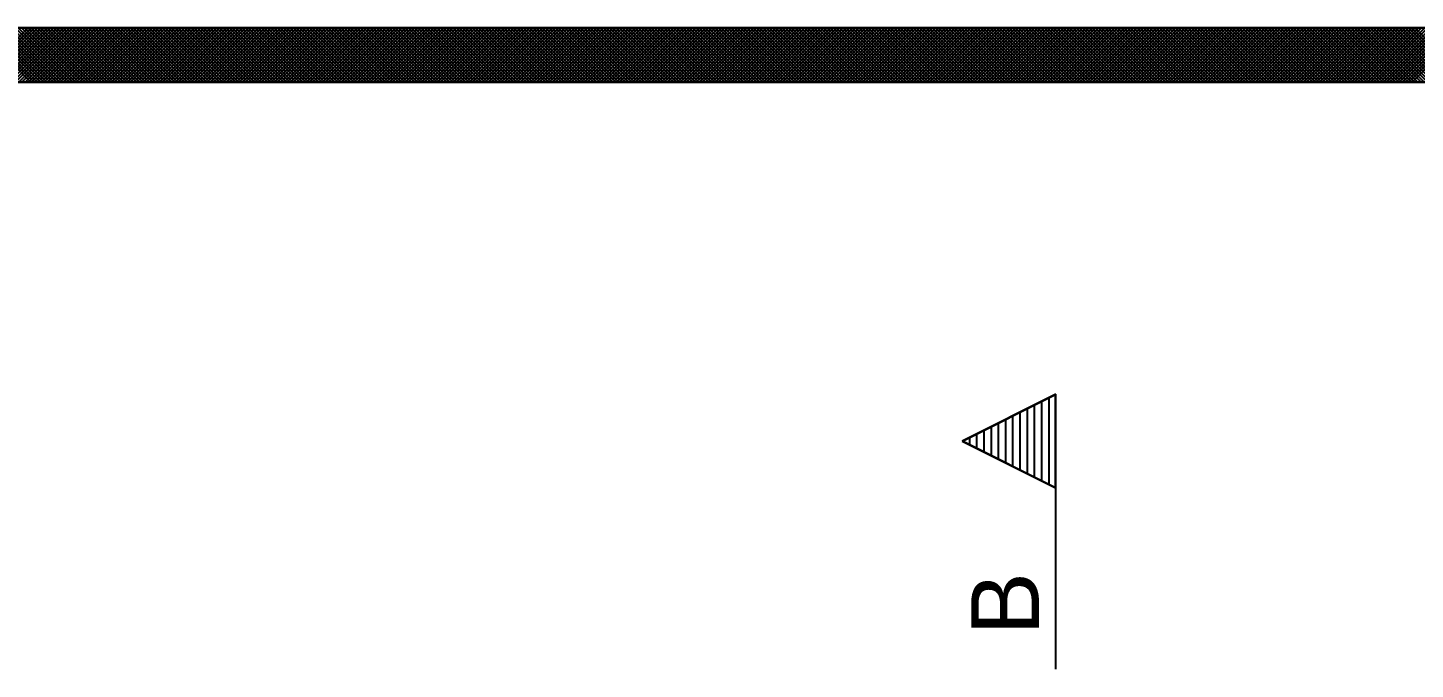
# Model space of a CAD drawing. Extents: x 0 to 119, y 0 to 84.
# Drawn here: x 21.74 to 27.88, y 75.69 to 78.53 of the extents above; entities that cross this region are included whole.
import ezdxf

# ---------------------------------------------------------------- set-up
doc = ezdxf.new("R2010")
doc.units = 0
doc.header["$MEASUREMENT"] = 0
for name, color, linetype in [('1', 3, 'CONTINUOUS'), ('24', 7, 'CONTINUOUS'), ('29', 9, 'CONTINUOUS'), ('3', 7, 'CONTINUOUS'), ('6', 178, 'CONTINUOUS')]:
    doc.layers.add(name, color=color, linetype=linetype)
doc.styles.add('TQS_ARIAL', font='arial.ttf')

msp = doc.modelspace()

# ---------------------------------------------------------------- linework, layer by layer
at = {"layer": '1', "color": 3, "linetype": 'Continuous'}
msp.add_lwpolyline([(26.283479, 76.908059), (25.874289, 76.703465), (26.283479, 76.498869), (26.283479, 76.908059)], dxfattribs=at)
at = {"layer": '24', "color": 7, "linetype": 'Continuous'}
for p, q in [((26.285218, 76.910881), (25.870386, 76.703465)), ((26.28348, 76.90806), (25.874288, 76.703465)), ((26.221398, 76.877018), (26.221398, 76.52991)), ((26.253308, 76.892974), (26.253308, 76.513955)), ((26.283479, 76.90806), (26.283479, 75.694926)), ((26.285218, 75.694926), (26.285218, 76.910881)), ((26.093757, 76.813196), (26.093757, 76.593732)), ((26.125667, 76.829151), (26.125667, 76.577777)), ((26.157578, 76.845107), (26.157578, 76.561821)), ((26.189488, 76.861062), (26.189488, 76.545866)), ((25.998027, 76.765333), (25.998027, 76.641597)), ((26.029937, 76.781287), (26.029937, 76.625642)), ((26.062036, 76.797337), (26.061849, 76.609686)), ((25.870386, 76.703465), (26.28348, 76.496918)), ((25.874289, 76.703465), (26.283479, 76.498869)), ((25.902296, 76.717468), (25.902296, 76.689461)), ((25.934206, 76.733423), (25.934206, 76.673507)), ((25.966117, 76.749378), (25.966117, 76.657552))]:
    msp.add_line(p, q, dxfattribs=at)
at = {"layer": '29', "color": 9, "linetype": 'Continuous'}
for p, q in [((21.497457, 78.292273), (21.737457, 78.532273)), ((21.509194, 78.532273), (21.749194, 78.292273)), ((21.511599, 78.292273), (21.751599, 78.532273)), ((21.523336, 78.532273), (21.763336, 78.292273)), ((21.525741, 78.292273), (21.765741, 78.532273)), ((21.537478, 78.532273), (21.777478, 78.292273)), ((21.539883, 78.292273), (21.779883, 78.532273)), ((21.551621, 78.532273), (21.791621, 78.292273)), ((21.554025, 78.292273), (21.794025, 78.532273)), ((21.565763, 78.532273), (21.805763, 78.292273)), ((21.568167, 78.292273), (21.808167, 78.532273)), ((21.579905, 78.532273), (21.819905, 78.292273)), ((21.582309, 78.292273), (21.822309, 78.532273)), ((21.594047, 78.532273), (21.834047, 78.292273)), ((21.596452, 78.292273), (21.836452, 78.532273)), ((21.608189, 78.532273), (21.848189, 78.292273)), ((21.610594, 78.292273), (21.850594, 78.532273)), ((21.622331, 78.532273), (21.862331, 78.292273)), ((21.624736, 78.292273), (21.864736, 78.532273)), ((21.636473, 78.532273), (21.876473, 78.292273)), ((21.638878, 78.292273), (21.878878, 78.532273)), ((21.650615, 78.532273), (21.890615, 78.292273)), ((21.65302, 78.292273), (21.89302, 78.532273)), ((21.664758, 78.532273), (21.904758, 78.292273)), ((21.667162, 78.292273), (21.907162, 78.532273)), ((21.6789, 78.532273), (21.9189, 78.292273)), ((21.681304, 78.292273), (21.921304, 78.532273)), ((21.693042, 78.532273), (21.933042, 78.292273)), ((21.695447, 78.292273), (21.935447, 78.532273)), ((21.707184, 78.532273), (21.947184, 78.292273)), ((21.709589, 78.292273), (21.949589, 78.532273)), ((21.721326, 78.532273), (21.961326, 78.292273)), ((21.723731, 78.292273), (21.963731, 78.532273)), ((21.735468, 78.532273), (21.975468, 78.292273)), ((21.737873, 78.292273), (21.977873, 78.532273)), ((21.74961, 78.532273), (21.98961, 78.292273)), ((21.752015, 78.292273), (21.992015, 78.532273)), ((21.763753, 78.532273), (22.003753, 78.292273)), ((21.766157, 78.292273), (22.006157, 78.532273)), ((21.777895, 78.532273), (22.017895, 78.292273)), ((21.780299, 78.292273), (22.020299, 78.532273)), ((21.792037, 78.532273), (22.032037, 78.292273)), ((21.794441, 78.292273), (22.034441, 78.532273)), ((21.806179, 78.532273), (22.046179, 78.292273)), ((21.808584, 78.292273), (22.048584, 78.532273)), ((21.820321, 78.532273), (22.060321, 78.292273)), ((21.822726, 78.292273), (22.062726, 78.532273)), ((21.834463, 78.532273), (22.074463, 78.292273)), ((21.836868, 78.292273), (22.076868, 78.532273)), ((21.848605, 78.532273), (22.088605, 78.292273)), ((21.85101, 78.292273), (22.09101, 78.532273)), ((21.862747, 78.532273), (22.102747, 78.292273)), ((21.865152, 78.292273), (22.105152, 78.532273)), ((21.87689, 78.532273), (22.11689, 78.292273)), ((21.879294, 78.292273), (22.119294, 78.532273)), ((21.891032, 78.532273), (22.131032, 78.292273)), ((21.893436, 78.292273), (22.133436, 78.532273)), ((21.905174, 78.532273), (22.145174, 78.292273)), ((21.907579, 78.292273), (22.147579, 78.532273)), ((21.919316, 78.532273), (22.159316, 78.292273)), ((21.921721, 78.292273), (22.161721, 78.532273)), ((21.933458, 78.532273), (22.173458, 78.292273)), ((21.935863, 78.292273), (22.175863, 78.532273)), ((21.9476, 78.532273), (22.1876, 78.292273)), ((21.950005, 78.292273), (22.190005, 78.532273)), ((21.961742, 78.532273), (22.201742, 78.292273)), ((21.964147, 78.292273), (22.204147, 78.532273)), ((21.975885, 78.532273), (22.215885, 78.292273)), ((21.978289, 78.292273), (22.218289, 78.532273)), ((21.990027, 78.532273), (22.230027, 78.292273)), ((21.992431, 78.292273), (22.232431, 78.532273)), ((22.004169, 78.532273), (22.244169, 78.292273)), ((22.006574, 78.292273), (22.246574, 78.532273)), ((22.018311, 78.532273), (22.258311, 78.292273)), ((22.020716, 78.292273), (22.260716, 78.532273)), ((22.032453, 78.532273), (22.272453, 78.292273)), ((22.034858, 78.292273), (22.274858, 78.532273)), ((22.046595, 78.532273), (22.286595, 78.292273)), ((22.049, 78.292273), (22.289, 78.532273)), ((22.060737, 78.532273), (22.300737, 78.292273)), ((22.063142, 78.292273), (22.303142, 78.532273)), ((22.07488, 78.532273), (22.31488, 78.292273)), ((22.077284, 78.292273), (22.317284, 78.532273)), ((22.089022, 78.532273), (22.329022, 78.292273)), ((22.091426, 78.292273), (22.331426, 78.532273)), ((22.103164, 78.532273), (22.343164, 78.292273)), ((22.105568, 78.292273), (22.345568, 78.532273)), ((22.117306, 78.532273), (22.357306, 78.292273)), ((22.119711, 78.292273), (22.359711, 78.532273)), ((22.131448, 78.532273), (22.371448, 78.292273)), ((22.133853, 78.292273), (22.373853, 78.532273)), ((22.14559, 78.532273), (22.38559, 78.292273)), ((22.147995, 78.292273), (22.387995, 78.532273)), ((22.159732, 78.532273), (22.399732, 78.292273)), ((22.162137, 78.292273), (22.402137, 78.532273)), ((22.173874, 78.532273), (22.413874, 78.292273)), ((22.176279, 78.292273), (22.416279, 78.532273)), ((22.188017, 78.532273), (22.428017, 78.292273)), ((22.190421, 78.292273), (22.430421, 78.532273)), ((22.202159, 78.532273), (22.442159, 78.292273)), ((22.204563, 78.292273), (22.444563, 78.532273)), ((22.216301, 78.532273), (22.456301, 78.292273)), ((22.218706, 78.292273), (22.458706, 78.532273)), ((22.230443, 78.532273), (22.470443, 78.292273)), ((22.232848, 78.292273), (22.472848, 78.532273)), ((22.244585, 78.532273), (22.484585, 78.292273)), ((22.24699, 78.292273), (22.48699, 78.532273)), ((22.258727, 78.532273), (22.498727, 78.292273)), ((22.261132, 78.292273), (22.501132, 78.532273)), ((22.272869, 78.532273), (22.512869, 78.292273)), ((22.275274, 78.292273), (22.515274, 78.532273)), ((22.287012, 78.532273), (22.527012, 78.292273)), ((22.289416, 78.292273), (22.529416, 78.532273)), ((22.301154, 78.532273), (22.541154, 78.292273)), ((22.303558, 78.292273), (22.543558, 78.532273)), ((22.315296, 78.532273), (22.555296, 78.292273)), ((22.317701, 78.292273), (22.557701, 78.532273)), ((22.329438, 78.532273), (22.569438, 78.292273)), ((22.331843, 78.292273), (22.571843, 78.532273)), ((22.34358, 78.532273), (22.58358, 78.292273)), ((22.345985, 78.292273), (22.585985, 78.532273)), ((22.357722, 78.532273), (22.597722, 78.292273)), ((22.360127, 78.292273), (22.600127, 78.532273)), ((22.371864, 78.532273), (22.611864, 78.292273)), ((22.374269, 78.292273), (22.614269, 78.532273)), ((22.386007, 78.532273), (22.626007, 78.292273)), ((22.388411, 78.292273), (22.628411, 78.532273)), ((22.400149, 78.532273), (22.640149, 78.292273)), ((22.402553, 78.292273), (22.642553, 78.532273)), ((22.414291, 78.532273), (22.654291, 78.292273)), ((22.416695, 78.292273), (22.656695, 78.532273)), ((22.428433, 78.532273), (22.668433, 78.292273)), ((22.430838, 78.292273), (22.670838, 78.532273)), ((22.442575, 78.532273), (22.682575, 78.292273)), ((22.44498, 78.292273), (22.68498, 78.532273)), ((22.456717, 78.532273), (22.696717, 78.292273)), ((22.459122, 78.292273), (22.699122, 78.532273)), ((22.470859, 78.532273), (22.710859, 78.292273)), ((22.473264, 78.292273), (22.713264, 78.532273)), ((22.485001, 78.532273), (22.725001, 78.292273)), ((22.487406, 78.292273), (22.727406, 78.532273)), ((22.499144, 78.532273), (22.739144, 78.292273)), ((22.501548, 78.292273), (22.741548, 78.532273)), ((22.513286, 78.532273), (22.753286, 78.292273)), ((22.51569, 78.292273), (22.75569, 78.532273)), ((22.527428, 78.532273), (22.767428, 78.292273)), ((22.529833, 78.292273), (22.769833, 78.532273)), ((22.54157, 78.532273), (22.78157, 78.292273)), ((22.543975, 78.292273), (22.783975, 78.532273)), ((22.555712, 78.532273), (22.795712, 78.292273)), ((22.558117, 78.292273), (22.798117, 78.532273)), ((22.569854, 78.532273), (22.809854, 78.292273)), ((22.572259, 78.292273), (22.812259, 78.532273)), ((22.583996, 78.532273), (22.823996, 78.292273)), ((22.586401, 78.292273), (22.826401, 78.532273)), ((22.598139, 78.532273), (22.838139, 78.292273)), ((22.600543, 78.292273), (22.840543, 78.532273)), ((22.612281, 78.532273), (22.852281, 78.292273)), ((22.614685, 78.292273), (22.854685, 78.532273)), ((22.626423, 78.532273), (22.866423, 78.292273)), ((22.628827, 78.292273), (22.868827, 78.532273)), ((22.640565, 78.532273), (22.880565, 78.292273)), ((22.64297, 78.292273), (22.88297, 78.532273)), ((22.654707, 78.532273), (22.894707, 78.292273)), ((22.657112, 78.292273), (22.897112, 78.532273)), ((22.668849, 78.532273), (22.908849, 78.292273)), ((22.671254, 78.292273), (22.911254, 78.532273)), ((22.682991, 78.532273), (22.922991, 78.292273)), ((22.685396, 78.292273), (22.925396, 78.532273)), ((22.697133, 78.532273), (22.937133, 78.292273)), ((22.699538, 78.292273), (22.939538, 78.532273)), ((22.711276, 78.532273), (22.951276, 78.292273)), ((22.71368, 78.292273), (22.95368, 78.532273)), ((22.725418, 78.532273), (22.965418, 78.292273)), ((22.727822, 78.292273), (22.967822, 78.532273)), ((22.73956, 78.532273), (22.97956, 78.292273)), ((22.741965, 78.292273), (22.981965, 78.532273)), ((22.753702, 78.532273), (22.993702, 78.292273)), ((22.756107, 78.292273), (22.996107, 78.532273)), ((22.767844, 78.532273), (23.007844, 78.292273)), ((22.770249, 78.292273), (23.010249, 78.532273)), ((22.781986, 78.532273), (23.021986, 78.292273)), ((22.784391, 78.292273), (23.024391, 78.532273)), ((22.796128, 78.532273), (23.036128, 78.292273)), ((22.798533, 78.292273), (23.038533, 78.532273)), ((22.810271, 78.532273), (23.050271, 78.292273)), ((22.812675, 78.292273), (23.052675, 78.532273)), ((22.824413, 78.532273), (23.064413, 78.292273)), ((22.826817, 78.292273), (23.066817, 78.532273)), ((22.838555, 78.532273), (23.078555, 78.292273)), ((22.84096, 78.292273), (23.08096, 78.532273)), ((22.852697, 78.532273), (23.092697, 78.292273)), ((22.855102, 78.292273), (23.095102, 78.532273)), ((22.866839, 78.532273), (23.106839, 78.292273)), ((22.869244, 78.292273), (23.109244, 78.532273)), ((22.880981, 78.532273), (23.120981, 78.292273)), ((22.883386, 78.292273), (23.123386, 78.532273)), ((22.895123, 78.532273), (23.135123, 78.292273)), ((22.897528, 78.292273), (23.137528, 78.532273)), ((22.909266, 78.532273), (23.149266, 78.292273)), ((22.91167, 78.292273), (23.15167, 78.532273)), ((22.923408, 78.532273), (23.163408, 78.292273)), ((22.925812, 78.292273), (23.165812, 78.532273)), ((22.93755, 78.532273), (23.17755, 78.292273)), ((22.939954, 78.292273), (23.179954, 78.532273)), ((22.951692, 78.532273), (23.191692, 78.292273)), ((22.954097, 78.292273), (23.194097, 78.532273)), ((22.965834, 78.532273), (23.205834, 78.292273)), ((22.968239, 78.292273), (23.208239, 78.532273)), ((22.979976, 78.532273), (23.219976, 78.292273)), ((22.982381, 78.292273), (23.222381, 78.532273)), ((22.994118, 78.532273), (23.234118, 78.292273)), ((22.996523, 78.292273), (23.236523, 78.532273)), ((23.00826, 78.532273), (23.24826, 78.292273)), ((23.010665, 78.292273), (23.250665, 78.532273)), ((23.022403, 78.532273), (23.262403, 78.292273)), ((23.024807, 78.292273), (23.264807, 78.532273)), ((23.036545, 78.532273), (23.276545, 78.292273)), ((23.038949, 78.292273), (23.278949, 78.532273)), ((23.050687, 78.532273), (23.290687, 78.292273)), ((23.053092, 78.292273), (23.293092, 78.532273)), ((23.064829, 78.532273), (23.304829, 78.292273)), ((23.067234, 78.292273), (23.307234, 78.532273)), ((23.078971, 78.532273), (23.318971, 78.292273)), ((23.081376, 78.292273), (23.321376, 78.532273)), ((23.093113, 78.532273), (23.333113, 78.292273)), ((23.095518, 78.292273), (23.335518, 78.532273)), ((23.107255, 78.532273), (23.347255, 78.292273)), ((23.10966, 78.292273), (23.34966, 78.532273)), ((23.121398, 78.532273), (23.361398, 78.292273)), ((23.123802, 78.292273), (23.363802, 78.532273)), ((23.13554, 78.532273), (23.37554, 78.292273)), ((23.137944, 78.292273), (23.377944, 78.532273)), ((23.149682, 78.532273), (23.389682, 78.292273)), ((23.152087, 78.292273), (23.392087, 78.532273)), ((23.163824, 78.532273), (23.403824, 78.292273)), ((23.166229, 78.292273), (23.406229, 78.532273)), ((23.177966, 78.532273), (23.417966, 78.292273)), ((23.180371, 78.292273), (23.420371, 78.532273)), ((23.192108, 78.532273), (23.432108, 78.292273)), ((23.194513, 78.292273), (23.434513, 78.532273)), ((23.20625, 78.532273), (23.44625, 78.292273)), ((23.208655, 78.292273), (23.448655, 78.532273)), ((23.220393, 78.532273), (23.460393, 78.292273)), ((23.222797, 78.292273), (23.462797, 78.532273)), ((23.234535, 78.532273), (23.474535, 78.292273)), ((23.236939, 78.292273), (23.476939, 78.532273)), ((23.248677, 78.532273), (23.488677, 78.292273)), ((23.251081, 78.292273), (23.491081, 78.532273)), ((23.262819, 78.532273), (23.502819, 78.292273)), ((23.265224, 78.292273), (23.505224, 78.532273)), ((23.276961, 78.532273), (23.516961, 78.292273)), ((23.279366, 78.292273), (23.519366, 78.532273)), ((23.291103, 78.532273), (23.531103, 78.292273)), ((23.293508, 78.292273), (23.533508, 78.532273)), ((23.305245, 78.532273), (23.545245, 78.292273)), ((23.30765, 78.292273), (23.54765, 78.532273)), ((23.319387, 78.532273), (23.559387, 78.292273)), ((23.321792, 78.292273), (23.561792, 78.532273)), ((23.33353, 78.532273), (23.57353, 78.292273)), ((23.335934, 78.292273), (23.575934, 78.532273)), ((23.347672, 78.532273), (23.587672, 78.292273)), ((23.350076, 78.292273), (23.590076, 78.532273)), ((23.361814, 78.532273), (23.601814, 78.292273)), ((23.364219, 78.292273), (23.604219, 78.532273)), ((23.375956, 78.532273), (23.615956, 78.292273)), ((23.378361, 78.292273), (23.618361, 78.532273)), ((23.390098, 78.532273), (23.630098, 78.292273)), ((23.392503, 78.292273), (23.632503, 78.532273)), ((23.40424, 78.532273), (23.64424, 78.292273)), ((23.406645, 78.292273), (23.646645, 78.532273)), ((23.418382, 78.532273), (23.658382, 78.292273)), ((23.420787, 78.292273), (23.660787, 78.532273)), ((23.432525, 78.532273), (23.672525, 78.292273)), ((23.434929, 78.292273), (23.674929, 78.532273)), ((23.446667, 78.532273), (23.686667, 78.292273)), ((23.449071, 78.292273), (23.689071, 78.532273)), ((23.460809, 78.532273), (23.700809, 78.292273)), ((23.463213, 78.292273), (23.703213, 78.532273)), ((23.474951, 78.532273), (23.714951, 78.292273)), ((23.477356, 78.292273), (23.717356, 78.532273)), ((23.489093, 78.532273), (23.729093, 78.292273)), ((23.491498, 78.292273), (23.731498, 78.532273)), ((23.503235, 78.532273), (23.743235, 78.292273)), ((23.50564, 78.292273), (23.74564, 78.532273)), ((23.517377, 78.532273), (23.757377, 78.292273)), ((23.519782, 78.292273), (23.759782, 78.532273)), ((23.531519, 78.532273), (23.771519, 78.292273)), ((23.533924, 78.292273), (23.773924, 78.532273)), ((23.545662, 78.532273), (23.785662, 78.292273)), ((23.548066, 78.292273), (23.788066, 78.532273)), ((23.559804, 78.532273), (23.799804, 78.292273)), ((23.562208, 78.292273), (23.802208, 78.532273)), ((23.573946, 78.532273), (23.813946, 78.292273)), ((23.576351, 78.292273), (23.816351, 78.532273)), ((23.588088, 78.532273), (23.828088, 78.292273)), ((23.590493, 78.292273), (23.830493, 78.532273)), ((23.60223, 78.532273), (23.84223, 78.292273)), ((23.604635, 78.292273), (23.844635, 78.532273)), ((23.616372, 78.532273), (23.856372, 78.292273)), ((23.618777, 78.292273), (23.858777, 78.532273)), ((23.630514, 78.532273), (23.870514, 78.292273)), ((23.632919, 78.292273), (23.872919, 78.532273)), ((23.644657, 78.532273), (23.884657, 78.292273)), ((23.647061, 78.292273), (23.887061, 78.532273)), ((23.658799, 78.532273), (23.898799, 78.292273)), ((23.661203, 78.292273), (23.901203, 78.532273)), ((23.672941, 78.532273), (23.912941, 78.292273)), ((23.675346, 78.292273), (23.915346, 78.532273)), ((23.687083, 78.532273), (23.927083, 78.292273)), ((23.689488, 78.292273), (23.929488, 78.532273)), ((23.701225, 78.532273), (23.941225, 78.292273)), ((23.70363, 78.292273), (23.94363, 78.532273)), ((23.715367, 78.532273), (23.955367, 78.292273)), ((23.717772, 78.292273), (23.957772, 78.532273)), ((23.729509, 78.532273), (23.969509, 78.292273)), ((23.731914, 78.292273), (23.971914, 78.532273)), ((23.743652, 78.532273), (23.983652, 78.292273)), ((23.746056, 78.292273), (23.986056, 78.532273)), ((23.757794, 78.532273), (23.997794, 78.292273)), ((23.760198, 78.292273), (24.000198, 78.532273)), ((23.771936, 78.532273), (24.011936, 78.292273)), ((23.77434, 78.292273), (24.01434, 78.532273)), ((23.786078, 78.532273), (24.026078, 78.292273)), ((23.788483, 78.292273), (24.028483, 78.532273)), ((23.80022, 78.532273), (24.04022, 78.292273)), ((23.802625, 78.292273), (24.042625, 78.532273)), ((23.814362, 78.532273), (24.054362, 78.292273)), ((23.816767, 78.292273), (24.056767, 78.532273)), ((23.828504, 78.532273), (24.068504, 78.292273)), ((23.830909, 78.292273), (24.070909, 78.532273)), ((23.842646, 78.532273), (24.082646, 78.292273)), ((23.845051, 78.292273), (24.085051, 78.532273)), ((23.856789, 78.532273), (24.096789, 78.292273)), ((23.859193, 78.292273), (24.099193, 78.532273)), ((23.870931, 78.532273), (24.110931, 78.292273)), ((23.873335, 78.292273), (24.113335, 78.532273)), ((23.885073, 78.532273), (24.125073, 78.292273)), ((23.887478, 78.292273), (24.127478, 78.532273)), ((23.899215, 78.532273), (24.139215, 78.292273)), ((23.90162, 78.292273), (24.14162, 78.532273)), ((23.913357, 78.532273), (24.153357, 78.292273)), ((23.915762, 78.292273), (24.155762, 78.532273)), ((23.927499, 78.532273), (24.167499, 78.292273)), ((23.929904, 78.292273), (24.169904, 78.532273)), ((23.941641, 78.532273), (24.181641, 78.292273)), ((23.944046, 78.292273), (24.184046, 78.532273)), ((23.955784, 78.532273), (24.195784, 78.292273)), ((23.958188, 78.292273), (24.198188, 78.532273)), ((23.969926, 78.532273), (24.209926, 78.292273)), ((23.97233, 78.292273), (24.21233, 78.532273)), ((23.984068, 78.532273), (24.224068, 78.292273)), ((23.986473, 78.292273), (24.226473, 78.532273)), ((23.99821, 78.532273), (24.23821, 78.292273)), ((24.000615, 78.292273), (24.240615, 78.532273)), ((24.012352, 78.532273), (24.252352, 78.292273)), ((24.014757, 78.292273), (24.254757, 78.532273)), ((24.026494, 78.532273), (24.266494, 78.292273)), ((24.028899, 78.292273), (24.268899, 78.532273)), ((24.040636, 78.532273), (24.280636, 78.292273)), ((24.043041, 78.292273), (24.283041, 78.532273)), ((24.054779, 78.532273), (24.294779, 78.292273)), ((24.057183, 78.292273), (24.297183, 78.532273)), ((24.068921, 78.532273), (24.308921, 78.292273)), ((24.071325, 78.292273), (24.311325, 78.532273)), ((24.083063, 78.532273), (24.323063, 78.292273)), ((24.085467, 78.292273), (24.325467, 78.532273)), ((24.097205, 78.532273), (24.337205, 78.292273)), ((24.09961, 78.292273), (24.33961, 78.532273)), ((24.111347, 78.532273), (24.351347, 78.292273)), ((24.113752, 78.292273), (24.353752, 78.532273)), ((24.125489, 78.532273), (24.365489, 78.292273)), ((24.127894, 78.292273), (24.367894, 78.532273)), ((24.139631, 78.532273), (24.379631, 78.292273)), ((24.142036, 78.292273), (24.382036, 78.532273)), ((24.153773, 78.532273), (24.393773, 78.292273)), ((24.156178, 78.292273), (24.396178, 78.532273)), ((24.167916, 78.532273), (24.407916, 78.292273)), ((24.17032, 78.292273), (24.41032, 78.532273)), ((24.182058, 78.532273), (24.422058, 78.292273)), ((24.184462, 78.292273), (24.424462, 78.532273)), ((24.1962, 78.532273), (24.4362, 78.292273)), ((24.198605, 78.292273), (24.438605, 78.532273)), ((24.210342, 78.532273), (24.450342, 78.292273)), ((24.212747, 78.292273), (24.452747, 78.532273)), ((24.224484, 78.532273), (24.464484, 78.292273)), ((24.226889, 78.292273), (24.466889, 78.532273)), ((24.238626, 78.532273), (24.478626, 78.292273)), ((24.241031, 78.292273), (24.481031, 78.532273)), ((24.252768, 78.532273), (24.492768, 78.292273)), ((24.255173, 78.292273), (24.495173, 78.532273)), ((24.266911, 78.532273), (24.506911, 78.292273)), ((24.269315, 78.292273), (24.509315, 78.532273)), ((24.281053, 78.532273), (24.521053, 78.292273)), ((24.283457, 78.292273), (24.523457, 78.532273)), ((24.295195, 78.532273), (24.535195, 78.292273)), ((24.297599, 78.292273), (24.537599, 78.532273)), ((24.309337, 78.532273), (24.549337, 78.292273)), ((24.311742, 78.292273), (24.551742, 78.532273)), ((24.323479, 78.532273), (24.563479, 78.292273)), ((24.325884, 78.292273), (24.565884, 78.532273)), ((24.337621, 78.532273), (24.577621, 78.292273)), ((24.340026, 78.292273), (24.580026, 78.532273)), ((24.351763, 78.532273), (24.591763, 78.292273)), ((24.354168, 78.292273), (24.594168, 78.532273)), ((24.365905, 78.532273), (24.605905, 78.292273)), ((24.36831, 78.292273), (24.60831, 78.532273)), ((24.380048, 78.532273), (24.620048, 78.292273)), ((24.382452, 78.292273), (24.622452, 78.532273)), ((24.39419, 78.532273), (24.63419, 78.292273)), ((24.396594, 78.292273), (24.636594, 78.532273)), ((24.408332, 78.532273), (24.648332, 78.292273)), ((24.410737, 78.292273), (24.650737, 78.532273)), ((24.422474, 78.532273), (24.662474, 78.292273)), ((24.424879, 78.292273), (24.664879, 78.532273)), ((24.436616, 78.532273), (24.676616, 78.292273)), ((24.439021, 78.292273), (24.679021, 78.532273)), ((24.450758, 78.532273), (24.690758, 78.292273)), ((24.453163, 78.292273), (24.693163, 78.532273)), ((24.4649, 78.532273), (24.7049, 78.292273)), ((24.467305, 78.292273), (24.707305, 78.532273)), ((24.479043, 78.532273), (24.719043, 78.292273)), ((24.481447, 78.292273), (24.721447, 78.532273)), ((24.493185, 78.532273), (24.733185, 78.292273)), ((24.495589, 78.292273), (24.735589, 78.532273)), ((24.507327, 78.532273), (24.747327, 78.292273)), ((24.509732, 78.292273), (24.749732, 78.532273)), ((24.521469, 78.532273), (24.761469, 78.292273)), ((24.523874, 78.292273), (24.763874, 78.532273)), ((24.535611, 78.532273), (24.775611, 78.292273)), ((24.538016, 78.292273), (24.778016, 78.532273)), ((24.549753, 78.532273), (24.789753, 78.292273)), ((24.552158, 78.292273), (24.792158, 78.532273)), ((24.563895, 78.532273), (24.803895, 78.292273)), ((24.5663, 78.292273), (24.8063, 78.532273)), ((24.578038, 78.532273), (24.818038, 78.292273)), ((24.580442, 78.292273), (24.820442, 78.532273)), ((24.59218, 78.532273), (24.83218, 78.292273)), ((24.594584, 78.292273), (24.834584, 78.532273)), ((24.606322, 78.532273), (24.846322, 78.292273)), ((24.608726, 78.292273), (24.848726, 78.532273)), ((24.620464, 78.532273), (24.860464, 78.292273)), ((24.622869, 78.292273), (24.862869, 78.532273)), ((24.634606, 78.532273), (24.874606, 78.292273)), ((24.637011, 78.292273), (24.877011, 78.532273)), ((24.648748, 78.532273), (24.888748, 78.292273)), ((24.651153, 78.292273), (24.891153, 78.532273)), ((24.66289, 78.532273), (24.90289, 78.292273)), ((24.665295, 78.292273), (24.905295, 78.532273)), ((24.677032, 78.532273), (24.917032, 78.292273)), ((24.679437, 78.292273), (24.919437, 78.532273)), ((24.691175, 78.532273), (24.931175, 78.292273)), ((24.693579, 78.292273), (24.933579, 78.532273)), ((24.705317, 78.532273), (24.945317, 78.292273)), ((24.707721, 78.292273), (24.947721, 78.532273)), ((24.719459, 78.532273), (24.959459, 78.292273)), ((24.721864, 78.292273), (24.961864, 78.532273)), ((24.733601, 78.532273), (24.973601, 78.292273)), ((24.736006, 78.292273), (24.976006, 78.532273)), ((24.747743, 78.532273), (24.987743, 78.292273)), ((24.750148, 78.292273), (24.990148, 78.532273)), ((24.761885, 78.532273), (25.001885, 78.292273)), ((24.76429, 78.292273), (25.00429, 78.532273)), ((24.776027, 78.532273), (25.016027, 78.292273)), ((24.778432, 78.292273), (25.018432, 78.532273)), ((24.79017, 78.532273), (25.03017, 78.292273)), ((24.792574, 78.292273), (25.032574, 78.532273)), ((24.804312, 78.532273), (25.044312, 78.292273)), ((24.806716, 78.292273), (25.046716, 78.532273)), ((24.818454, 78.532273), (25.058454, 78.292273)), ((24.820859, 78.292273), (25.060859, 78.532273)), ((24.832596, 78.532273), (25.072596, 78.292273)), ((24.835001, 78.292273), (25.075001, 78.532273)), ((24.846738, 78.532273), (25.086738, 78.292273)), ((24.849143, 78.292273), (25.089143, 78.532273)), ((24.86088, 78.532273), (25.10088, 78.292273)), ((24.863285, 78.292273), (25.103285, 78.532273)), ((24.875022, 78.532273), (25.115022, 78.292273)), ((24.877427, 78.292273), (25.117427, 78.532273)), ((24.889165, 78.532273), (25.129165, 78.292273)), ((24.891569, 78.292273), (25.131569, 78.532273)), ((24.903307, 78.532273), (25.143307, 78.292273)), ((24.905711, 78.292273), (25.145711, 78.532273)), ((24.917449, 78.532273), (25.157449, 78.292273)), ((24.919853, 78.292273), (25.159853, 78.532273)), ((24.931591, 78.532273), (25.171591, 78.292273)), ((24.933996, 78.292273), (25.173996, 78.532273)), ((24.945733, 78.532273), (25.185733, 78.292273)), ((24.948138, 78.292273), (25.188138, 78.532273)), ((24.959875, 78.532273), (25.199875, 78.292273)), ((24.96228, 78.292273), (25.20228, 78.532273)), ((24.974017, 78.532273), (25.214017, 78.292273)), ((24.976422, 78.292273), (25.216422, 78.532273)), ((24.988159, 78.532273), (25.228159, 78.292273)), ((24.990564, 78.292273), (25.230564, 78.532273)), ((25.002302, 78.532273), (25.242302, 78.292273)), ((25.004706, 78.292273), (25.244706, 78.532273)), ((25.016444, 78.532273), (25.256444, 78.292273)), ((25.018848, 78.292273), (25.258848, 78.532273)), ((25.030586, 78.532273), (25.270586, 78.292273)), ((25.032991, 78.292273), (25.272991, 78.532273)), ((25.044728, 78.532273), (25.284728, 78.292273)), ((25.047133, 78.292273), (25.287133, 78.532273)), ((25.05887, 78.532273), (25.29887, 78.292273)), ((25.061275, 78.292273), (25.301275, 78.532273)), ((25.073012, 78.532273), (25.313012, 78.292273)), ((25.075417, 78.292273), (25.315417, 78.532273)), ((25.087154, 78.532273), (25.327154, 78.292273)), ((25.089559, 78.292273), (25.329559, 78.532273)), ((25.101297, 78.532273), (25.341297, 78.292273)), ((25.103701, 78.292273), (25.343701, 78.532273)), ((25.115439, 78.532273), (25.355439, 78.292273)), ((25.117843, 78.292273), (25.357843, 78.532273)), ((25.129581, 78.532273), (25.369581, 78.292273)), ((25.131985, 78.292273), (25.371985, 78.532273)), ((25.143723, 78.532273), (25.383723, 78.292273)), ((25.146128, 78.292273), (25.386128, 78.532273)), ((25.157865, 78.532273), (25.397865, 78.292273)), ((25.16027, 78.292273), (25.40027, 78.532273)), ((25.172007, 78.532273), (25.412007, 78.292273)), ((25.174412, 78.292273), (25.414412, 78.532273)), ((25.186149, 78.532273), (25.426149, 78.292273)), ((25.188554, 78.292273), (25.428554, 78.532273)), ((25.200291, 78.532273), (25.440291, 78.292273)), ((25.202696, 78.292273), (25.442696, 78.532273)), ((25.214434, 78.532273), (25.454434, 78.292273)), ((25.216838, 78.292273), (25.456838, 78.532273)), ((25.228576, 78.532273), (25.468576, 78.292273)), ((25.23098, 78.292273), (25.47098, 78.532273)), ((25.242718, 78.532273), (25.482718, 78.292273)), ((25.245123, 78.292273), (25.485123, 78.532273)), ((25.25686, 78.532273), (25.49686, 78.292273)), ((25.259265, 78.292273), (25.499265, 78.532273)), ((25.271002, 78.532273), (25.511002, 78.292273)), ((25.273407, 78.292273), (25.513407, 78.532273)), ((25.285144, 78.532273), (25.525144, 78.292273)), ((25.287549, 78.292273), (25.527549, 78.532273)), ((25.299286, 78.532273), (25.539286, 78.292273)), ((25.301691, 78.292273), (25.541691, 78.532273)), ((25.313429, 78.532273), (25.553429, 78.292273)), ((25.315833, 78.292273), (25.555833, 78.532273)), ((25.327571, 78.532273), (25.567571, 78.292273)), ((25.329975, 78.292273), (25.569975, 78.532273)), ((25.341713, 78.532273), (25.581713, 78.292273)), ((25.344118, 78.292273), (25.584118, 78.532273)), ((25.355855, 78.532273), (25.595855, 78.292273)), ((25.35826, 78.292273), (25.59826, 78.532273)), ((25.369997, 78.532273), (25.609997, 78.292273)), ((25.372402, 78.292273), (25.612402, 78.532273)), ((25.384139, 78.532273), (25.624139, 78.292273)), ((25.386544, 78.292273), (25.626544, 78.532273)), ((25.398281, 78.532273), (25.638281, 78.292273)), ((25.400686, 78.292273), (25.640686, 78.532273)), ((25.412424, 78.532273), (25.652424, 78.292273)), ((25.414828, 78.292273), (25.654828, 78.532273)), ((25.426566, 78.532273), (25.666566, 78.292273)), ((25.42897, 78.292273), (25.66897, 78.532273)), ((25.440708, 78.532273), (25.680708, 78.292273)), ((25.443112, 78.292273), (25.683112, 78.532273)), ((25.45485, 78.532273), (25.69485, 78.292273)), ((25.457255, 78.292273), (25.697255, 78.532273)), ((25.468992, 78.532273), (25.708992, 78.292273)), ((25.471397, 78.292273), (25.711397, 78.532273)), ((25.483134, 78.532273), (25.723134, 78.292273)), ((25.485539, 78.292273), (25.725539, 78.532273)), ((25.497276, 78.532273), (25.737276, 78.292273)), ((25.499681, 78.292273), (25.739681, 78.532273)), ((25.511418, 78.532273), (25.751418, 78.292273)), ((25.513823, 78.292273), (25.753823, 78.532273)), ((25.525561, 78.532273), (25.765561, 78.292273)), ((25.527965, 78.292273), (25.767965, 78.532273)), ((25.539703, 78.532273), (25.779703, 78.292273)), ((25.542107, 78.292273), (25.782107, 78.532273)), ((25.553845, 78.532273), (25.793845, 78.292273)), ((25.55625, 78.292273), (25.79625, 78.532273)), ((25.567987, 78.532273), (25.807987, 78.292273)), ((25.570392, 78.292273), (25.810392, 78.532273)), ((25.582129, 78.532273), (25.822129, 78.292273)), ((25.584534, 78.292273), (25.824534, 78.532273)), ((25.596271, 78.532273), (25.836271, 78.292273)), ((25.598676, 78.292273), (25.838676, 78.532273)), ((25.610413, 78.532273), (25.850413, 78.292273)), ((25.612818, 78.292273), (25.852818, 78.532273)), ((25.624556, 78.532273), (25.864556, 78.292273)), ((25.62696, 78.292273), (25.86696, 78.532273)), ((25.638698, 78.532273), (25.878698, 78.292273)), ((25.641102, 78.292273), (25.881102, 78.532273)), ((25.65284, 78.532273), (25.89284, 78.292273)), ((25.655245, 78.292273), (25.895245, 78.532273)), ((25.666982, 78.532273), (25.906982, 78.292273)), ((25.669387, 78.292273), (25.909387, 78.532273)), ((25.681124, 78.532273), (25.921124, 78.292273)), ((25.683529, 78.292273), (25.923529, 78.532273)), ((25.695266, 78.532273), (25.935266, 78.292273)), ((25.697671, 78.292273), (25.937671, 78.532273)), ((25.709408, 78.532273), (25.949408, 78.292273)), ((25.711813, 78.292273), (25.951813, 78.532273)), ((25.723551, 78.532273), (25.963551, 78.292273)), ((25.725955, 78.292273), (25.965955, 78.532273)), ((25.737693, 78.532273), (25.977693, 78.292273)), ((25.740097, 78.292273), (25.980097, 78.532273)), ((25.751835, 78.532273), (25.991835, 78.292273)), ((25.754239, 78.292273), (25.994239, 78.532273)), ((25.765977, 78.532273), (26.005977, 78.292273)), ((25.768382, 78.292273), (26.008382, 78.532273)), ((25.780119, 78.532273), (26.020119, 78.292273)), ((25.782524, 78.292273), (26.022524, 78.532273)), ((25.794261, 78.532273), (26.034261, 78.292273)), ((25.796666, 78.292273), (26.036666, 78.532273)), ((25.808403, 78.532273), (26.048403, 78.292273)), ((25.810808, 78.292273), (26.050808, 78.532273)), ((25.822545, 78.532273), (26.062545, 78.292273)), ((25.82495, 78.292273), (26.06495, 78.532273)), ((25.836688, 78.532273), (26.076688, 78.292273)), ((25.839092, 78.292273), (26.079092, 78.532273)), ((25.85083, 78.532273), (26.09083, 78.292273)), ((25.853234, 78.292273), (26.093234, 78.532273)), ((25.864972, 78.532273), (26.104972, 78.292273)), ((25.867377, 78.292273), (26.107377, 78.532273)), ((25.879114, 78.532273), (26.119114, 78.292273)), ((25.881519, 78.292273), (26.121519, 78.532273)), ((25.893256, 78.532273), (26.133256, 78.292273)), ((25.895661, 78.292273), (26.135661, 78.532273)), ((25.907398, 78.532273), (26.147398, 78.292273)), ((25.909803, 78.292273), (26.149803, 78.532273)), ((25.92154, 78.532273), (26.16154, 78.292273)), ((25.923945, 78.292273), (26.163945, 78.532273)), ((25.935683, 78.532273), (26.175683, 78.292273)), ((25.938087, 78.292273), (26.178087, 78.532273)), ((25.949825, 78.532273), (26.189825, 78.292273)), ((25.952229, 78.292273), (26.192229, 78.532273)), ((25.963967, 78.532273), (26.203967, 78.292273)), ((25.966372, 78.292273), (26.206372, 78.532273)), ((25.978109, 78.532273), (26.218109, 78.292273)), ((25.980514, 78.292273), (26.220514, 78.532273)), ((25.992251, 78.532273), (26.232251, 78.292273)), ((25.994656, 78.292273), (26.234656, 78.532273)), ((26.006393, 78.532273), (26.246393, 78.292273)), ((26.008798, 78.292273), (26.248798, 78.532273)), ((26.020535, 78.532273), (26.260535, 78.292273)), ((26.02294, 78.292273), (26.26294, 78.532273)), ((26.034677, 78.532273), (26.274677, 78.292273)), ((26.037082, 78.292273), (26.277082, 78.532273)), ((26.04882, 78.532273), (26.28882, 78.292273)), ((26.051224, 78.292273), (26.291224, 78.532273)), ((26.062962, 78.532273), (26.302962, 78.292273)), ((26.065366, 78.292273), (26.305366, 78.532273)), ((26.077104, 78.532273), (26.317104, 78.292273)), ((26.079509, 78.292273), (26.319509, 78.532273)), ((26.091246, 78.532273), (26.331246, 78.292273)), ((26.093651, 78.292273), (26.333651, 78.532273)), ((26.105388, 78.532273), (26.345388, 78.292273)), ((26.107793, 78.292273), (26.347793, 78.532273)), ((26.11953, 78.532273), (26.35953, 78.292273)), ((26.121935, 78.292273), (26.361935, 78.532273)), ((26.133672, 78.532273), (26.373672, 78.292273)), ((26.136077, 78.292273), (26.376077, 78.532273)), ((26.147815, 78.532273), (26.387815, 78.292273)), ((26.150219, 78.292273), (26.390219, 78.532273)), ((26.161957, 78.532273), (26.401957, 78.292273)), ((26.164361, 78.292273), (26.404361, 78.532273)), ((26.176099, 78.532273), (26.416099, 78.292273)), ((26.178504, 78.292273), (26.418504, 78.532273)), ((26.190241, 78.532273), (26.430241, 78.292273)), ((26.192646, 78.292273), (26.432646, 78.532273)), ((26.204383, 78.532273), (26.444383, 78.292273)), ((26.206788, 78.292273), (26.446788, 78.532273)), ((26.218525, 78.532273), (26.458525, 78.292273)), ((26.22093, 78.292273), (26.46093, 78.532273)), ((26.232667, 78.532273), (26.472667, 78.292273)), ((26.235072, 78.292273), (26.475072, 78.532273)), ((26.24681, 78.532273), (26.48681, 78.292273)), ((26.249214, 78.292273), (26.489214, 78.532273)), ((26.260952, 78.532273), (26.500952, 78.292273)), ((26.263356, 78.292273), (26.503356, 78.532273)), ((26.275094, 78.532273), (26.515094, 78.292273)), ((26.277498, 78.292273), (26.517498, 78.532273)), ((26.289236, 78.532273), (26.529236, 78.292273)), ((26.291641, 78.292273), (26.531641, 78.532273)), ((26.303378, 78.532273), (26.543378, 78.292273)), ((26.305783, 78.292273), (26.545783, 78.532273)), ((26.31752, 78.532273), (26.55752, 78.292273)), ((26.319925, 78.292273), (26.559925, 78.532273)), ((26.331662, 78.532273), (26.571662, 78.292273)), ((26.334067, 78.292273), (26.574067, 78.532273)), ((26.345804, 78.532273), (26.585804, 78.292273)), ((26.348209, 78.292273), (26.588209, 78.532273)), ((26.359947, 78.532273), (26.599947, 78.292273)), ((26.362351, 78.292273), (26.602351, 78.532273)), ((26.374089, 78.532273), (26.614089, 78.292273)), ((26.376493, 78.292273), (26.616493, 78.532273)), ((26.388231, 78.532273), (26.628231, 78.292273)), ((26.390636, 78.292273), (26.630636, 78.532273)), ((26.402373, 78.532273), (26.642373, 78.292273)), ((26.404778, 78.292273), (26.644778, 78.532273)), ((26.416515, 78.532273), (26.656515, 78.292273)), ((26.41892, 78.292273), (26.65892, 78.532273)), ((26.430657, 78.532273), (26.670657, 78.292273)), ((26.433062, 78.292273), (26.673062, 78.532273)), ((26.444799, 78.532273), (26.684799, 78.292273)), ((26.447204, 78.292273), (26.687204, 78.532273)), ((26.458942, 78.532273), (26.698942, 78.292273)), ((26.461346, 78.292273), (26.701346, 78.532273)), ((26.473084, 78.532273), (26.713084, 78.292273)), ((26.475488, 78.292273), (26.715488, 78.532273)), ((26.487226, 78.532273), (26.727226, 78.292273)), ((26.489631, 78.292273), (26.729631, 78.532273)), ((26.501368, 78.532273), (26.741368, 78.292273)), ((26.503773, 78.292273), (26.743773, 78.532273)), ((26.51551, 78.532273), (26.75551, 78.292273)), ((26.517915, 78.292273), (26.757915, 78.532273)), ((26.529652, 78.532273), (26.769652, 78.292273)), ((26.532057, 78.292273), (26.772057, 78.532273)), ((26.543794, 78.532273), (26.783794, 78.292273)), ((26.546199, 78.292273), (26.786199, 78.532273)), ((26.557937, 78.532273), (26.797937, 78.292273)), ((26.560341, 78.292273), (26.800341, 78.532273)), ((26.572079, 78.532273), (26.812079, 78.292273)), ((26.574483, 78.292273), (26.814483, 78.532273)), ((26.586221, 78.532273), (26.826221, 78.292273)), ((26.588625, 78.292273), (26.828625, 78.532273)), ((26.600363, 78.532273), (26.840363, 78.292273)), ((26.602768, 78.292273), (26.842768, 78.532273)), ((26.614505, 78.532273), (26.854505, 78.292273)), ((26.61691, 78.292273), (26.85691, 78.532273)), ((26.628647, 78.532273), (26.868647, 78.292273)), ((26.631052, 78.292273), (26.871052, 78.532273)), ((26.642789, 78.532273), (26.882789, 78.292273)), ((26.645194, 78.292273), (26.885194, 78.532273)), ((26.656931, 78.532273), (26.896931, 78.292273)), ((26.659336, 78.292273), (26.899336, 78.532273)), ((26.671074, 78.532273), (26.911074, 78.292273)), ((26.673478, 78.292273), (26.913478, 78.532273)), ((26.685216, 78.532273), (26.925216, 78.292273)), ((26.68762, 78.292273), (26.92762, 78.532273)), ((26.699358, 78.532273), (26.939358, 78.292273)), ((26.701763, 78.292273), (26.941763, 78.532273)), ((26.7135, 78.532273), (26.9535, 78.292273)), ((26.715905, 78.292273), (26.955905, 78.532273)), ((26.727642, 78.532273), (26.967642, 78.292273)), ((26.730047, 78.292273), (26.970047, 78.532273)), ((26.741784, 78.532273), (26.981784, 78.292273)), ((26.744189, 78.292273), (26.984189, 78.532273)), ((26.755926, 78.532273), (26.995926, 78.292273)), ((26.758331, 78.292273), (26.998331, 78.532273)), ((26.770069, 78.532273), (27.010069, 78.292273)), ((26.772473, 78.292273), (27.012473, 78.532273)), ((26.784211, 78.532273), (27.024211, 78.292273)), ((26.786615, 78.292273), (27.026615, 78.532273)), ((26.798353, 78.532273), (27.038353, 78.292273)), ((26.800758, 78.292273), (27.040758, 78.532273)), ((26.812495, 78.532273), (27.052495, 78.292273)), ((26.8149, 78.292273), (27.0549, 78.532273)), ((26.826637, 78.532273), (27.066637, 78.292273)), ((26.829042, 78.292273), (27.069042, 78.532273)), ((26.840779, 78.532273), (27.080779, 78.292273)), ((26.843184, 78.292273), (27.083184, 78.532273)), ((26.854921, 78.532273), (27.094921, 78.292273)), ((26.857326, 78.292273), (27.097326, 78.532273)), ((26.869063, 78.532273), (27.109063, 78.292273)), ((26.871468, 78.292273), (27.111468, 78.532273)), ((26.883206, 78.532273), (27.123206, 78.292273)), ((26.88561, 78.292273), (27.12561, 78.532273)), ((26.897348, 78.532273), (27.137348, 78.292273)), ((26.899752, 78.292273), (27.139752, 78.532273)), ((26.91149, 78.532273), (27.15149, 78.292273)), ((26.913895, 78.292273), (27.153895, 78.532273)), ((26.925632, 78.532273), (27.165632, 78.292273)), ((26.928037, 78.292273), (27.168037, 78.532273)), ((26.939774, 78.532273), (27.179774, 78.292273)), ((26.942179, 78.292273), (27.182179, 78.532273)), ((26.953916, 78.532273), (27.193916, 78.292273)), ((26.956321, 78.292273), (27.196321, 78.532273)), ((26.968058, 78.532273), (27.208058, 78.292273)), ((26.970463, 78.292273), (27.210463, 78.532273)), ((26.982201, 78.532273), (27.222201, 78.292273)), ((26.984605, 78.292273), (27.224605, 78.532273)), ((26.996343, 78.532273), (27.236343, 78.292273)), ((26.998747, 78.292273), (27.238747, 78.532273)), ((27.010485, 78.532273), (27.250485, 78.292273)), ((27.01289, 78.292273), (27.25289, 78.532273)), ((27.024627, 78.532273), (27.264627, 78.292273)), ((27.027032, 78.292273), (27.267032, 78.532273)), ((27.038769, 78.532273), (27.278769, 78.292273)), ((27.041174, 78.292273), (27.281174, 78.532273)), ((27.052911, 78.532273), (27.292911, 78.292273)), ((27.055316, 78.292273), (27.295316, 78.532273)), ((27.067053, 78.532273), (27.307053, 78.292273)), ((27.069458, 78.292273), (27.309458, 78.532273)), ((27.081196, 78.532273), (27.321196, 78.292273)), ((27.0836, 78.292273), (27.3236, 78.532273)), ((27.095338, 78.532273), (27.335338, 78.292273)), ((27.097742, 78.292273), (27.337742, 78.532273)), ((27.10948, 78.532273), (27.34948, 78.292273)), ((27.111884, 78.292273), (27.351884, 78.532273)), ((27.123622, 78.532273), (27.363622, 78.292273)), ((27.126027, 78.292273), (27.366027, 78.532273)), ((27.137764, 78.532273), (27.377764, 78.292273)), ((27.140169, 78.292273), (27.380169, 78.532273)), ((27.151906, 78.532273), (27.391906, 78.292273)), ((27.154311, 78.292273), (27.394311, 78.532273)), ((27.166048, 78.532273), (27.406048, 78.292273)), ((27.168453, 78.292273), (27.408453, 78.532273)), ((27.18019, 78.532273), (27.42019, 78.292273)), ((27.182595, 78.292273), (27.422595, 78.532273)), ((27.194333, 78.532273), (27.434333, 78.292273)), ((27.196737, 78.292273), (27.436737, 78.532273)), ((27.208475, 78.532273), (27.448475, 78.292273)), ((27.210879, 78.292273), (27.450879, 78.532273)), ((27.222617, 78.532273), (27.462617, 78.292273)), ((27.225022, 78.292273), (27.465022, 78.532273)), ((27.236759, 78.532273), (27.476759, 78.292273)), ((27.239164, 78.292273), (27.479164, 78.532273)), ((27.250901, 78.532273), (27.490901, 78.292273)), ((27.253306, 78.292273), (27.493306, 78.532273)), ((27.265043, 78.532273), (27.505043, 78.292273)), ((27.267448, 78.292273), (27.507448, 78.532273)), ((27.279185, 78.532273), (27.519185, 78.292273)), ((27.28159, 78.292273), (27.52159, 78.532273)), ((27.293328, 78.532273), (27.533328, 78.292273)), ((27.295732, 78.292273), (27.535732, 78.532273)), ((27.30747, 78.532273), (27.54747, 78.292273)), ((27.309874, 78.292273), (27.549874, 78.532273)), ((27.321612, 78.532273), (27.561612, 78.292273)), ((27.324017, 78.292273), (27.564017, 78.532273)), ((27.335754, 78.532273), (27.575754, 78.292273)), ((27.338159, 78.292273), (27.578159, 78.532273)), ((27.349896, 78.532273), (27.589896, 78.292273)), ((27.352301, 78.292273), (27.592301, 78.532273)), ((27.364038, 78.532273), (27.604038, 78.292273)), ((27.366443, 78.292273), (27.606443, 78.532273)), ((27.37818, 78.532273), (27.61818, 78.292273)), ((27.380585, 78.292273), (27.620585, 78.532273)), ((27.392323, 78.532273), (27.632323, 78.292273)), ((27.394727, 78.292273), (27.634727, 78.532273)), ((27.406465, 78.532273), (27.646465, 78.292273)), ((27.408869, 78.292273), (27.648869, 78.532273)), ((27.420607, 78.532273), (27.660607, 78.292273)), ((27.423011, 78.292273), (27.663011, 78.532273)), ((27.434749, 78.532273), (27.674749, 78.292273)), ((27.437154, 78.292273), (27.677154, 78.532273)), ((27.448891, 78.532273), (27.688891, 78.292273)), ((27.451296, 78.292273), (27.691296, 78.532273)), ((27.463033, 78.532273), (27.703033, 78.292273)), ((27.465438, 78.292273), (27.705438, 78.532273)), ((27.477175, 78.532273), (27.717175, 78.292273)), ((27.47958, 78.292273), (27.71958, 78.532273)), ((27.491317, 78.532273), (27.731317, 78.292273)), ((27.493722, 78.292273), (27.733722, 78.532273)), ((27.50546, 78.532273), (27.74546, 78.292273)), ((27.507864, 78.292273), (27.747864, 78.532273)), ((27.519602, 78.532273), (27.759602, 78.292273)), ((27.522006, 78.292273), (27.762006, 78.532273)), ((27.533744, 78.532273), (27.773744, 78.292273)), ((27.536149, 78.292273), (27.776149, 78.532273)), ((27.547886, 78.532273), (27.787886, 78.292273)), ((27.550291, 78.292273), (27.790291, 78.532273)), ((27.562028, 78.532273), (27.802028, 78.292273)), ((27.564433, 78.292273), (27.804433, 78.532273)), ((27.57617, 78.532273), (27.81617, 78.292273)), ((27.578575, 78.292273), (27.818575, 78.532273)), ((27.590312, 78.532273), (27.830312, 78.292273)), ((27.592717, 78.292273), (27.832717, 78.532273)), ((27.604455, 78.532273), (27.844455, 78.292273)), ((27.606859, 78.292273), (27.846859, 78.532273)), ((27.618597, 78.532273), (27.858597, 78.292273)), ((27.621001, 78.292273), (27.861001, 78.532273)), ((27.632739, 78.532273), (27.872739, 78.292273)), ((27.635144, 78.292273), (27.875144, 78.532273)), ((27.646881, 78.532273), (27.886881, 78.292273)), ((27.649286, 78.292273), (27.889286, 78.532273)), ((27.661023, 78.532273), (27.901023, 78.292273)), ((27.663428, 78.292273), (27.903428, 78.532273)), ((27.675165, 78.532273), (27.915165, 78.292273)), ((27.67757, 78.292273), (27.91757, 78.532273)), ((27.689307, 78.532273), (27.929307, 78.292273)), ((27.691712, 78.292273), (27.931712, 78.532273)), ((27.703449, 78.532273), (27.943449, 78.292273)), ((27.705854, 78.292273), (27.945854, 78.532273)), ((27.717592, 78.532273), (27.957592, 78.292273)), ((27.719996, 78.292273), (27.959996, 78.532273)), ((27.731734, 78.532273), (27.971734, 78.292273)), ((27.734138, 78.292273), (27.974138, 78.532273)), ((27.745876, 78.532273), (27.985876, 78.292273)), ((27.748281, 78.292273), (27.988281, 78.532273)), ((27.760018, 78.532273), (28.000018, 78.292273)), ((27.762423, 78.292273), (28.002423, 78.532273)), ((27.77416, 78.532273), (28.01416, 78.292273)), ((27.776565, 78.292273), (28.016565, 78.532273)), ((27.788302, 78.532273), (28.028302, 78.292273)), ((27.790707, 78.292273), (28.030707, 78.532273)), ((27.802444, 78.532273), (28.042444, 78.292273)), ((27.804849, 78.292273), (28.044849, 78.532273)), ((27.816587, 78.532273), (28.056587, 78.292273)), ((27.818991, 78.292273), (28.058991, 78.532273)), ((27.830729, 78.532273), (28.070729, 78.292273)), ((27.833133, 78.292273), (28.073133, 78.532273)), ((27.844871, 78.532273), (28.084871, 78.292273)), ((27.847276, 78.292273), (28.087276, 78.532273)), ((27.859013, 78.532273), (28.099013, 78.292273)), ((27.861418, 78.292273), (28.101418, 78.532273)), ((27.873155, 78.532273), (28.113155, 78.292273))]:
    msp.add_line(p, q, dxfattribs=at)
msp.add_lwpolyline([(19.51555, 78.532273), (28.73555, 78.532273), (28.73555, 78.292273), (19.51555, 78.292273), (19.51555, 78.532273)], dxfattribs=at)
at = {"layer": '3', "color": 7, "linetype": 'Continuous'}
msp.add_line((15.87245, 78.532273), (60.422972, 78.532273), dxfattribs=at)
at = {"layer": '6', "color": 178, "linetype": 'Continuous'}
for p, q in [((29.11555, 78.532273), (19.51555, 78.532273)), ((19.51555, 78.292273), (28.73555, 78.292273))]:
    msp.add_line(p, q, dxfattribs=at)

# ---------------------------------------------------------------- texts
at = {"layer": '24', "color": 7, "linetype": 'Continuous', "style": 'TQS_ARIAL'}
msp.add_text('B', height=0.3, rotation=90, dxfattribs=at).set_placement((26.210218, 75.844926))

doc.saveas('drawing.dxf')
